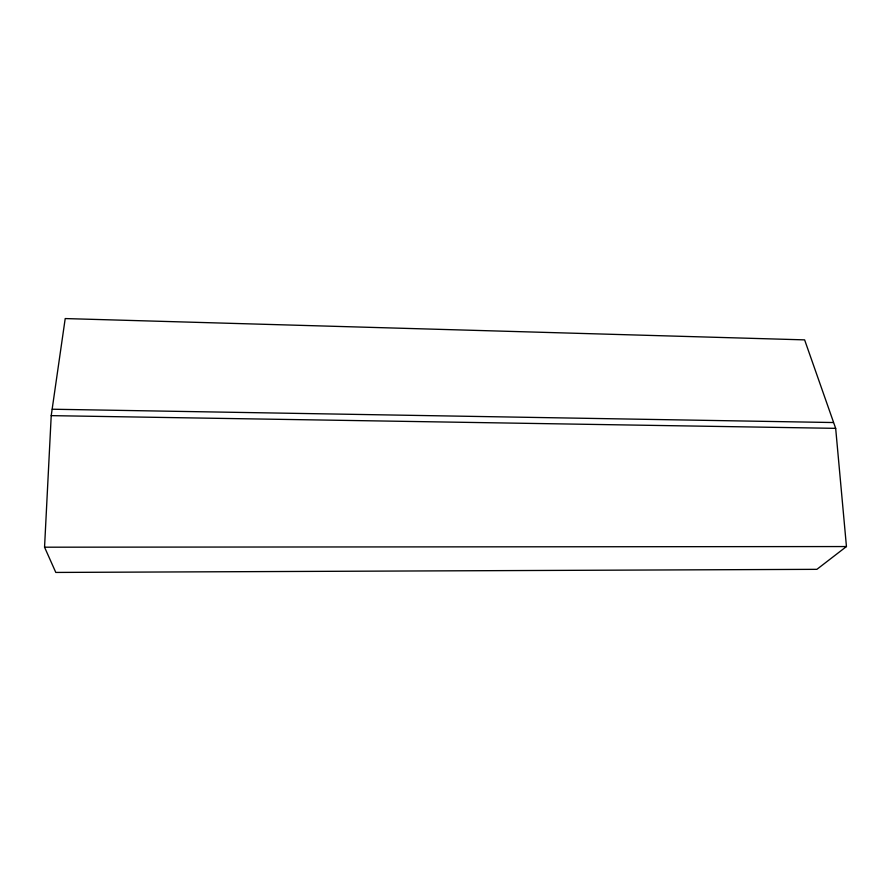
<?xml version="1.0" encoding="UTF-8"?>
<svg xmlns="http://www.w3.org/2000/svg" width="891" height="891" viewBox="0 0 891 891"><rect width="100%" height="100%" fill="white"/><g stroke="black" fill="none" stroke-linecap="round" stroke-linejoin="round"><path stroke-width="1.34" d="M44.55 547.197L51.221 415.64L65.21 318.566L804.618 339.872L835.669 428.348L846.45 546.551L816.891 569.338L55.799 572.434L44.55 547.197L846.45 546.551M52.268 409.225L833.308 422.534M51.221 415.64L835.669 428.348"/></g></svg>
